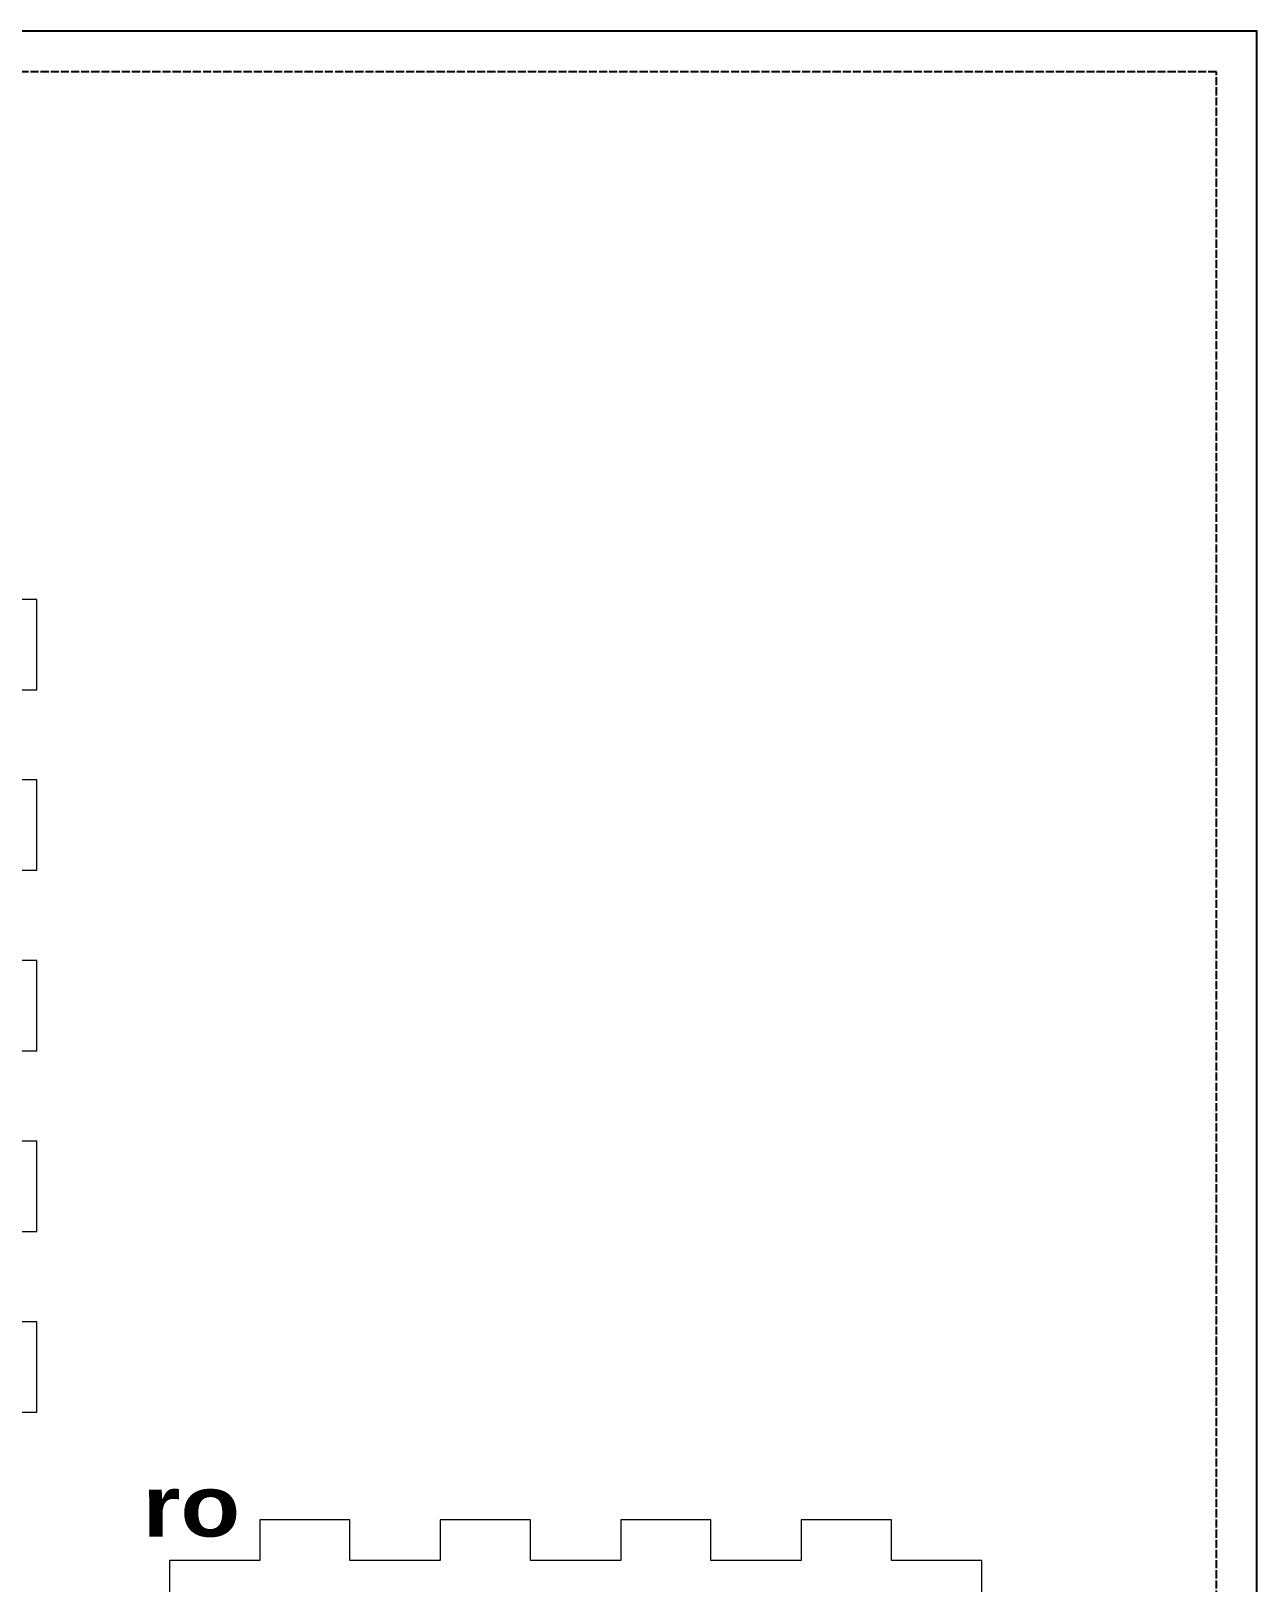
# Model space of a CAD drawing. Header units: millimetres. Extents: x 0 to 610, y 0 to 514.
# Drawn here: x 519.4 to 610, y 342.4 to 457 of the extents above; entities that cross this region are included whole.
import ezdxf

# ---------------------------------------------------------------- set-up
doc = ezdxf.new("R2010")
doc.units = ezdxf.units.MM
doc.header["$LTSCALE"] = 0.05
doc.linetypes.add('Dotted', pattern=[15, 12, -3])
doc.layers.get('0').update_dxf_attribs({"plot": 0})
doc.layers.add('CUT', color=1, linetype='Continuous', lineweight=0)
doc.layers.add('RASTER', color=250, linetype='Continuous', lineweight=0)
doc.styles.add('raster', font='ariblk.ttf', dxfattribs={"height": 1})

# ---------------------------------------------------------------- blocks, each defined once
blk = doc.blocks.new('right_outer')
blk.add_lwpolyline([(224.68, 0), (237, 0), (237, 6.67), (240, 6.67), (240, 13.33), (237, 13.33), (237, 20), (240, 20), (240, 26.67), (237, 26.67), (237, 33.33), (240, 33.33), (240, 40), (237, 40), (237, 46.67), (240, 46.67), (240, 53.33), (237, 53.33), (237, 60), (227.37, 60)])
blk = doc.blocks.new('back_outer')
for points in [[(-203.97, 60), (-215, 60), (-215, 53.33), (-212, 53.33)], [(-212, 46.67), (-215, 46.67), (-215, 40), (-212, 40)], [(-212, 33.33), (-215, 33.33), (-215, 26.67), (-212, 26.67)], [(-212, 20), (-215, 20), (-215, 13.33), (-212, 13.33)], [(-212, 6.67), (-215, 6.67), (-215, 0), (-204.05, 0)]]:
    blk.add_lwpolyline(points)

msp = doc.modelspace()

# ---------------------------------------------------------------- linework, layer by layer
msp.add_lwpolyline([(0, 0), (610, 0), (610, 457), (0, 457)], close=True)
at = {"linetype": 'Dotted'}
msp.add_lwpolyline([(3, 3), (607, 3), (607, 454), (3, 454)], close=True, dxfattribs=at)

# ---------------------------------------------------------------- block references
at = {"layer": 'CUT'}
for name, p, rotation in [('back_outer', (304.87, 415.03), 180), ('right_outer', (589.67, 107.08), 89.99999999999999)]:
    msp.add_blockref(name, p, dxfattribs=dict(at, rotation=rotation))

# ---------------------------------------------------------------- texts
at = {"layer": 'RASTER', "style": 'raster'}
msp.add_text('ro', height=4.517, dxfattribs=at).set_placement((527.67, 345.84))

doc.saveas('drawing.dxf')
